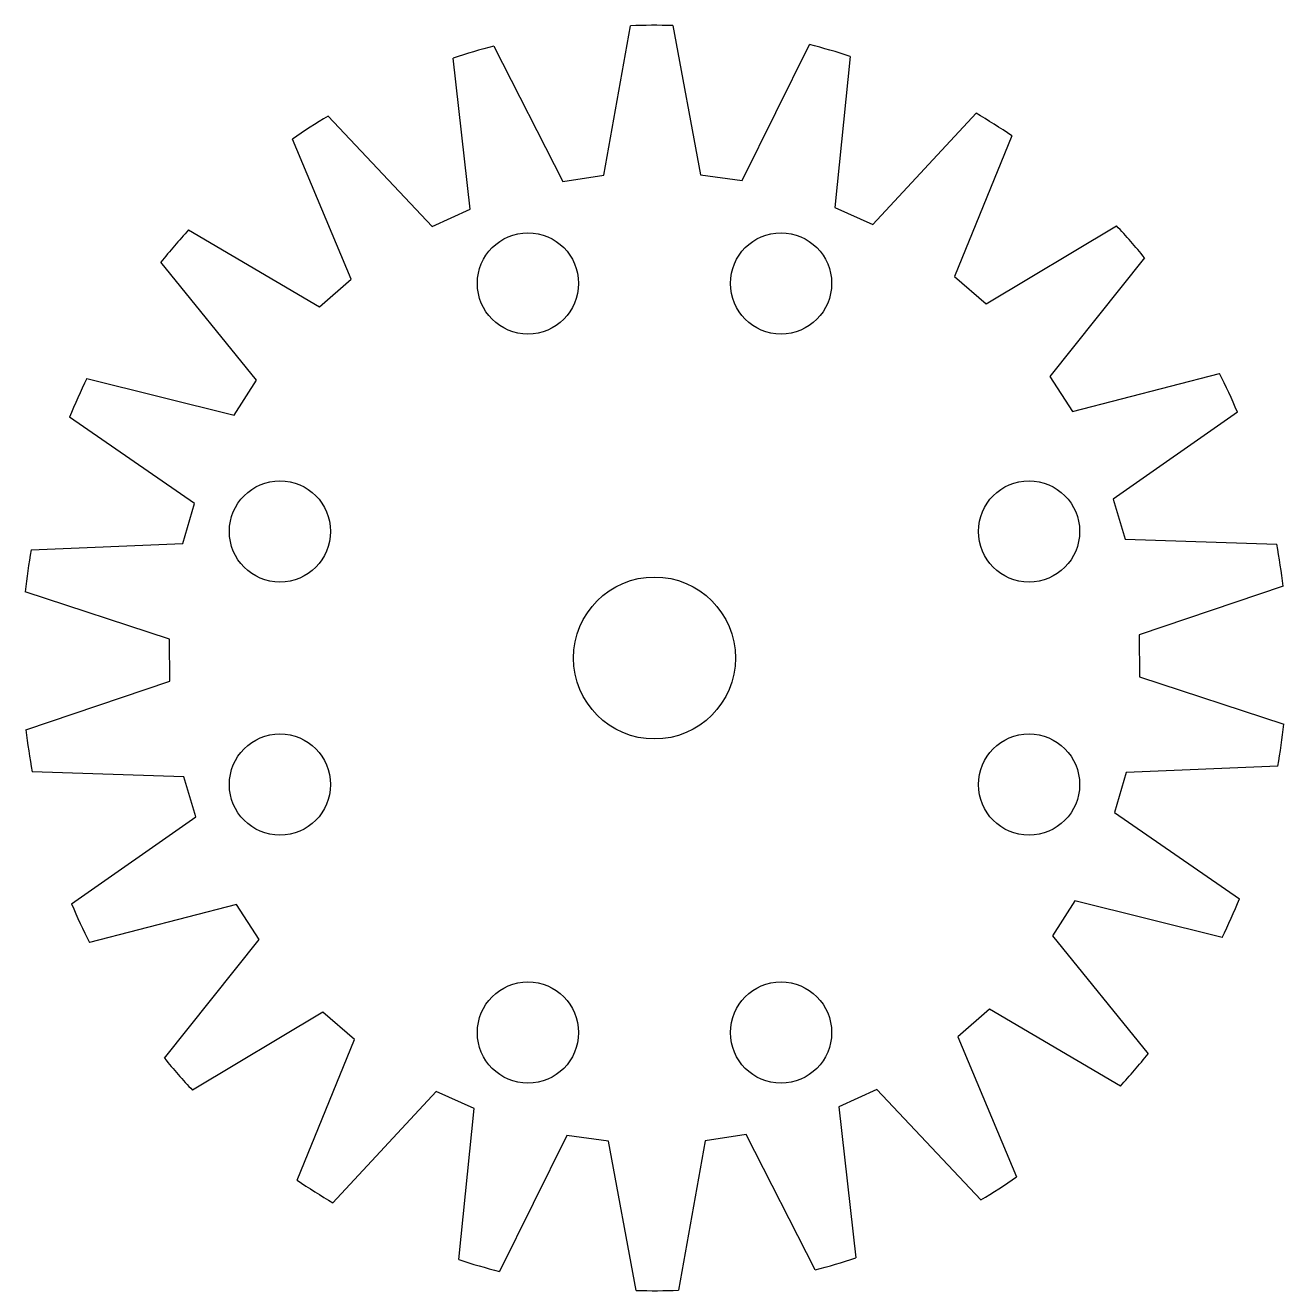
# Model space of a CAD drawing. Header units: millimetres. Extents: x -12.4 to 12.4, y -12.5 to 12.5.
import ezdxf

# ---------------------------------------------------------------- set-up
doc = ezdxf.new("R2010")
doc.units = ezdxf.units.MM

msp = doc.modelspace()

# ---------------------------------------------------------------- linework, layer by layer
at = {"color": 7, "linetype": 'Continuous', "lineweight": 25}
for p, q in [((-0.998, 9.537), (-0.476, 12.491)), ((0.363, 12.495), (0.912, 9.545)), ((-3.172, 12.091), (-1.814, 9.416)), ((1.729, 9.432), (3.062, 12.119)), ((-3.645, 8.869), (-3.976, 11.851)), ((3.869, 11.886), (3.564, 8.902)), ((4.316, 8.562), (6.353, 10.765)), ((-6.45, 10.708), (-4.393, 8.523)), ((-5.996, 7.483), (-7.154, 10.251)), ((7.061, 10.315), (5.928, 7.537)), ((-1.814, 9.416), (-0.998, 9.537)), ((0.912, 9.545), (1.729, 9.432)), ((-4.393, 8.523), (-3.645, 8.869)), ((3.564, 8.902), (4.316, 8.562)), ((6.554, 7), (9.128, 8.54)), ((-9.205, 8.457), (-6.617, 6.94)), ((-7.861, 5.491), (-9.752, 7.82)), ((9.681, 7.908), (7.811, 5.562)), ((5.928, 7.537), (6.554, 7)), ((-6.617, 6.94), (-5.996, 7.483)), ((-11.215, 5.521), (-8.304, 4.795)), ((7.811, 5.562), (8.26, 4.87)), ((8.26, 4.87), (11.164, 5.622)), ((-8.304, 4.795), (-7.861, 5.491)), ((-9.09, 3.054), (-11.56, 4.756)), ((11.517, 4.86), (9.062, 3.136)), ((-9.318, 2.261), (-9.09, 3.054)), ((9.062, 3.136), (9.298, 2.345)), ((-12.316, 2.138), (-9.318, 2.261)), ((9.298, 2.345), (12.296, 2.249)), ((-9.582, 0.369), (-12.432, 1.306)), ((12.419, 1.419), (9.578, 0.456)), ((-9.578, -0.456), (-9.582, 0.369)), ((9.578, 0.456), (9.582, -0.369)), ((-12.419, -1.419), (-9.578, -0.456)), ((9.582, -0.369), (12.432, -1.306)), ((-9.298, -2.345), (-12.296, -2.249)), ((12.316, -2.138), (9.318, -2.261)), ((-9.062, -3.136), (-9.298, -2.345)), ((9.318, -2.261), (9.09, -3.054)), ((-11.517, -4.86), (-9.062, -3.136)), ((9.09, -3.054), (11.56, -4.756)), ((-8.26, -4.87), (-11.164, -5.622)), ((-7.811, -5.562), (-8.26, -4.87)), ((8.304, -4.795), (7.861, -5.491)), ((11.215, -5.521), (8.304, -4.795)), ((7.861, -5.491), (9.752, -7.82)), ((-9.681, -7.908), (-7.811, -5.562)), ((-6.554, -7), (-9.128, -8.54)), ((-5.928, -7.537), (-6.554, -7)), ((6.617, -6.94), (5.996, -7.483)), ((9.205, -8.457), (6.617, -6.94)), ((5.996, -7.483), (7.154, -10.251)), ((-7.061, -10.315), (-5.928, -7.537)), ((-4.316, -8.562), (-6.353, -10.765)), ((-3.564, -8.902), (-4.316, -8.562)), ((4.393, -8.523), (3.645, -8.869)), ((6.45, -10.708), (4.393, -8.523)), ((-3.869, -11.886), (-3.564, -8.902)), ((3.645, -8.869), (3.976, -11.851)), ((-1.729, -9.432), (-3.062, -12.119)), ((-0.912, -9.545), (-1.729, -9.432)), ((1.814, -9.416), (0.998, -9.537)), ((3.172, -12.091), (1.814, -9.416)), ((-0.363, -12.495), (-0.912, -9.545)), ((0.998, -9.537), (0.476, -12.491))]:
    msp.add_line(p, q, dxfattribs=at)
for centre, radius in [((-2.5, 7.4), 1), ((2.5, 7.4), 1), ((-7.4, 2.5), 1), ((7.4, 2.5), 1), ((0, 0), 1.6), ((-7.4, -2.5), 1), ((7.4, -2.5), 1), ((-2.5, -7.4), 1), ((2.5, -7.4), 1)]:
    msp.add_circle(centre, radius, dxfattribs=at)
for start, end in [(88.3347, 92.183), (104.6983, 108.5466), (71.9711, 75.8193), (55.6074, 59.4557), (121.062, 124.9103), (39.2438, 43.0921), (137.4256, 141.2739), (153.7892, 157.6375), (22.8801, 26.7284), (170.1529, 174.0012), (6.5165, 10.3648), (186.5165, 190.3648), (350.1529, 354.0012), (202.8801, 206.7284), (333.7892, 337.6375), (219.2438, 223.0921), (317.4256, 321.2739), (235.6074, 239.4557), (301.062, 304.9103), (251.9711, 255.8193), (284.6983, 288.5466), (268.3347, 272.183)]:
    msp.add_arc((0, 0), 12.5, start, end, dxfattribs=at)

doc.saveas('drawing.dxf')
